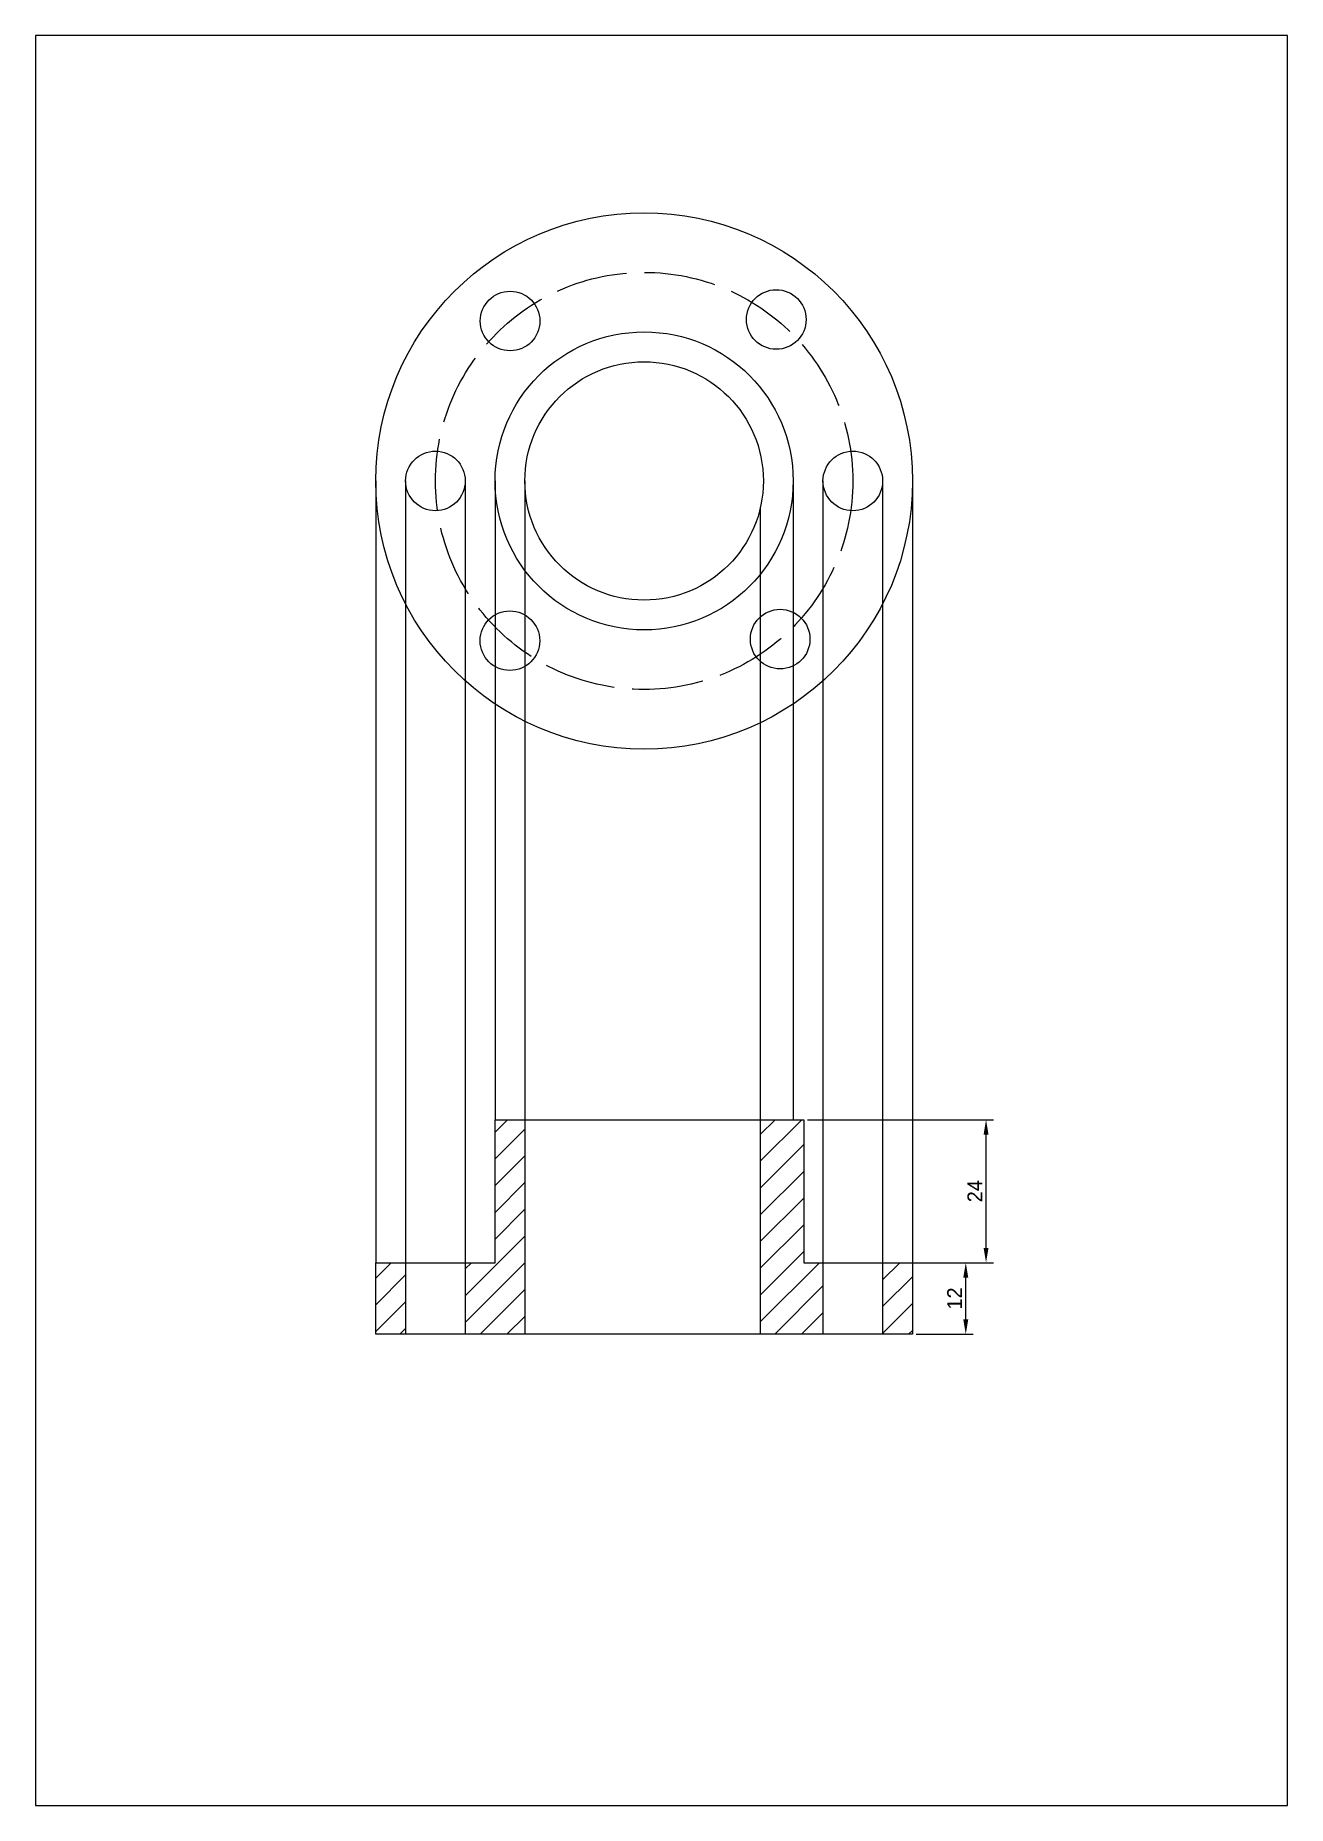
# Model space of a CAD drawing. Header units: millimetres. Extents: x 0 to 210, y 0 to 297.
import ezdxf

# ---------------------------------------------------------------- set-up
doc = ezdxf.new("R2010")
doc.units = ezdxf.units.MM
doc.linetypes.add('ACAD_ISO02W100', pattern=[15, 12, -3])
doc.dimstyles.new('ISO-25', dxfattribs={"dimtxt": 2.5, "dimasz": 2.5, "dimexe": 1.25, "dimexo": 0.625, "dimtad": 1, "dimtxsty": 'Standard', "dimcen": 2.5, "dimadec": 0, "dimazin": 0, "dimtfac": 1, "dimtmove": 0, "dimatfit": 3, "dimfxl": 1, "dimarcsym": 0})

# ---------------------------------------------------------------- blocks, each defined once
blk = doc.blocks.new('*D4')
at = {"color": 0, "lineweight": -2, "transparency": 16777216}
for p, q in [((147.71, 91.08), (157.28, 91.08)), ((156.03, 81.58), (156.03, 88.58)), ((147.71, 79.08), (157.28, 79.08))]:
    blk.add_line(p, q, dxfattribs=at)
at = {"color": 0, "transparency": 16777216}
for points in [[(155.61, 88.58), (156.45, 88.58), (156.03, 91.08)], [(155.61, 81.58), (156.45, 81.58), (156.03, 79.08)]]:
    blk.add_solid(points, dxfattribs=at)
at = {"layer": 'Defpoints', "color": 0, "transparency": 16777216}
for p in [(147.08, 91.08), (156.03, 91.08), (147.08, 79.08)]:
    blk.add_point(p, dxfattribs=at)
at = {"color": 0, "transparency": 16777216, "insert": (154.16, 85.08), "char_height": 2.5, "attachment_point": 5, "rotation": 90}
blk.add_mtext('12', dxfattribs=at)
blk = doc.blocks.new('*D5')
at = {"color": 0, "lineweight": -2, "transparency": 16777216}
for p, q in [((129.49, 115.08), (160.68, 115.08)), ((159.43, 93.58), (159.43, 112.58)), ((129.49, 91.08), (160.68, 91.08))]:
    blk.add_line(p, q, dxfattribs=at)
at = {"color": 0, "transparency": 16777216}
for points in [[(159.02, 112.58), (159.85, 112.58), (159.43, 115.08)], [(159.02, 93.58), (159.85, 93.58), (159.43, 91.08)]]:
    blk.add_solid(points, dxfattribs=at)
at = {"layer": 'Defpoints', "color": 0, "transparency": 16777216}
for p in [(128.86, 115.08), (159.43, 115.08), (128.86, 91.08)]:
    blk.add_point(p, dxfattribs=at)
at = {"color": 0, "transparency": 16777216, "insert": (157.56, 103.08), "char_height": 2.5, "attachment_point": 5, "rotation": 90}
blk.add_mtext('24', dxfattribs=at)

msp = doc.modelspace()

# ---------------------------------------------------------------- hatches: boundary and pattern name
h = msp.add_hatch()
h.set_pattern_fill('ANSI31', color=256)
h.paths.add_polyline_path([(62.084, 91.079), (57.084, 91.079), (57.084, 79.079), (62.084, 79.079)])
h.paths.add_polyline_path([(82.084, 115.079), (77.084, 115.079), (77.084, 91.079), (72.084, 91.079), (72.084, 79.079), (82.084, 79.079)])
h.paths.add_polyline_path([(132.084, 91.079), (128.861, 91.079), (128.861, 115.079), (121.574, 115.079), (121.574, 79.079), (132.084, 79.079)])
h.paths.add_polyline_path([(147.084, 91.079), (142.084, 91.079), (142.084, 79.079), (147.084, 79.079)])

# ---------------------------------------------------------------- linework, layer by layer
for p, q in [((57.084, 222.248), (57.084, 91.079)), ((62.084, 222.248), (62.084, 79.079)), ((72.084, 222.248), (72.084, 79.079)), ((77.084, 222.248), (77.084, 115.079)), ((82.084, 222.248), (82.084, 79.079)), ((127.084, 222.248), (127.084, 115.079)), ((132.084, 222.248), (132.084, 79.079)), ((142.084, 222.248), (142.084, 79.079)), ((147.084, 222.248), (147.084, 91.079)), ((121.574, 217.76), (121.574, 79.079)), ((77.084, 91.079), (77.084, 115.079)), ((77.084, 115.079), (128.861, 115.079)), ((128.861, 115.079), (128.861, 91.079)), ((57.084, 79.079), (57.084, 91.079)), ((57.084, 91.079), (77.084, 91.079)), ((57.084, 91.079), (62.084, 91.079)), ((62.084, 91.079), (62.084, 79.079)), ((128.861, 91.079), (147.084, 91.079)), ((147.084, 91.079), (147.084, 79.079)), ((147.084, 79.079), (57.084, 79.079)), ((62.084, 79.079), (57.084, 79.079))]:
    msp.add_line(p, q)
msp.add_lwpolyline([(0, 0), (210, 0), (210, 297), (0, 297)], close=True)
for centre, radius in [((102.084, 222.248), 45), ((79.611, 249.08), 5), ((124.249, 249.336), 5), ((102.084, 222.248), 25), ((102.084, 222.248), 20), ((67.084, 222.248), 5), ((137.084, 222.248), 5), ((79.573, 195.449), 5), ((124.901, 195.708), 5)]:
    msp.add_circle(centre, radius)
at = {"linetype": 'ACAD_ISO02W100'}
msp.add_circle((102.084, 222.248), 35, dxfattribs=at)

# ---------------------------------------------------------------- dimensions: what is measured, and where the dimension line sits
for base, p1, p2, picture, middle in [((159.432, 115.079), (128.861, 91.079), (128.861, 115.079), '*D5', (157.557, 103.079)), ((156.031, 91.079), (147.084, 79.079), (147.084, 91.079), '*D4', (154.156, 85.079))]:
    dim = msp.add_linear_dim(base=base, p1=p1, p2=p2, angle=90, dimstyle='ISO-25')
    dim.commit()
    dim.dimension.update_dxf_attribs({"geometry": picture, "text_midpoint": middle})

doc.saveas('drawing.dxf')
